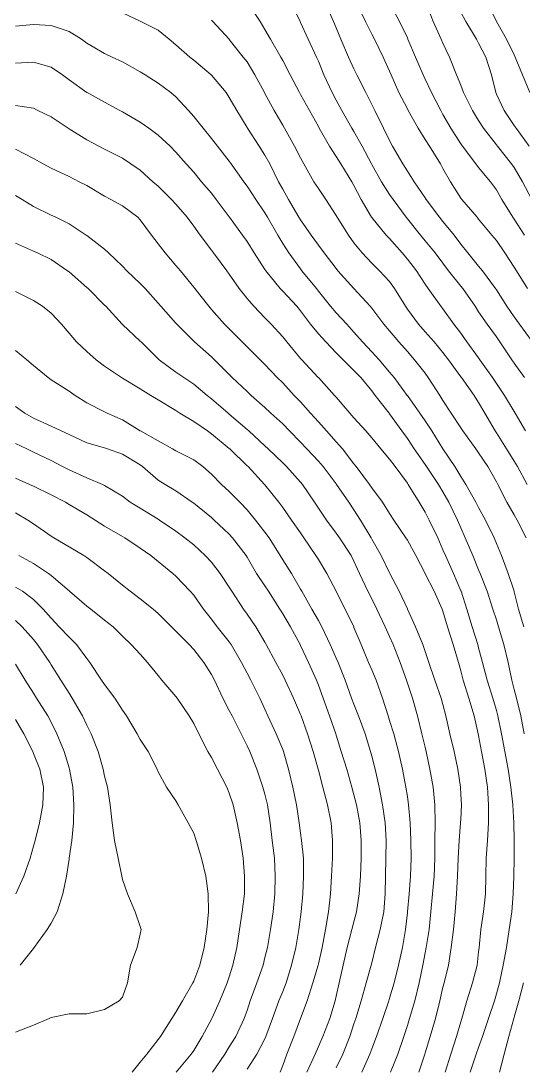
# Model space of a CAD drawing. Header units: centimetres. Extents: x 0 to 642158, y -847 to 649707.
# Drawn here: x 617137.9 to 617152, y 620302.39 to 620331.76 of the extents above; entities that cross this region are included whole.
import ezdxf

# ---------------------------------------------------------------- set-up
doc = ezdxf.new("R2010")
doc.units = ezdxf.units.CM
doc.header["$MEASUREMENT"] = 0
doc.layers.add('WAL_topographie 0.5', color=253, linetype='Continuous', lineweight=20)

msp = doc.modelspace()

# ---------------------------------------------------------------- linework, layer by layer
at = {"layer": 'WAL_topographie 0.5'}
for points in [[(617144.278, 620332.25), (617144.621, 620331.75), (617144.75, 620331.528), (617144.905, 620331.25), (617145.2, 620330.75), (617145.25, 620330.655), (617145.46, 620330.25), (617145.72, 620329.75), (617145.75, 620329.701), (617146.004, 620329.25), (617146.25, 620328.796), (617146.274, 620328.75), (617146.561, 620328.25), (617146.75, 620327.955), (617146.878, 620327.75), (617147.19, 620327.25), (617147.25, 620327.145), (617147.453, 620326.75), (617147.746, 620326.25), (617147.75, 620326.245), (617148.155, 620325.75), (617148.25, 620325.652), (617148.604, 620325.25), (617148.75, 620325.078), (617149.006, 620324.75), (617149.25, 620324.368), (617149.332, 620324.25), (617149.691, 620323.75), (617149.75, 620323.676), (617150.059, 620323.25), (617150.25, 620322.995), (617150.424, 620322.75), (617150.75, 620322.303), (617150.787, 620322.25), (617151.141, 620321.75), (617151.25, 620321.587), (617151.48, 620321.25), (617151.75, 620320.793), (617151.777, 620320.75), (617152.062, 620320.25)], [(617145.494, 620332.25), (617145.735, 620331.75), (617145.75, 620331.721), (617145.962, 620331.25), (617146.199, 620330.75), (617146.25, 620330.634), (617146.406, 620330.25), (617146.638, 620329.75), (617146.75, 620329.541), (617146.913, 620329.25), (617147.193, 620328.75), (617147.25, 620328.659), (617147.478, 620328.25), (617147.741, 620327.75), (617147.75, 620327.734), (617148.024, 620327.25), (617148.25, 620326.89), (617148.349, 620326.75), (617148.714, 620326.25), (617148.75, 620326.206), (617149.115, 620325.75), (617149.25, 620325.592), (617149.531, 620325.25), (617149.75, 620324.961), (617149.908, 620324.75), (617150.25, 620324.317), (617150.304, 620324.25), (617150.65, 620323.75), (617150.75, 620323.6), (617150.993, 620323.25), (617151.25, 620322.889), (617151.347, 620322.75), (617151.684, 620322.25), (617151.75, 620322.155), (617152.037, 620321.75)], [(617146.45, 620332.25), (617146.671, 620331.75), (617146.75, 620331.566), (617146.886, 620331.25), (617147.099, 620330.75), (617147.25, 620330.422), (617147.334, 620330.25), (617147.585, 620329.75), (617147.75, 620329.42), (617147.832, 620329.25), (617148.084, 620328.75), (617148.25, 620328.406), (617148.335, 620328.25), (617148.62, 620327.75), (617148.75, 620327.544), (617148.936, 620327.25), (617149.25, 620326.796), (617149.281, 620326.75), (617149.652, 620326.25), (617149.75, 620326.13), (617150.06, 620325.75), (617150.25, 620325.496), (617150.448, 620325.25), (617150.75, 620324.881), (617150.859, 620324.75), (617151.225, 620324.25), (617151.25, 620324.211), (617151.539, 620323.75), (617151.75, 620323.452), (617151.897, 620323.25), (617152.25, 620322.762)], [(617147.329, 620332.25), (617147.573, 620331.75), (617147.75, 620331.391), (617147.824, 620331.25), (617148.071, 620330.75), (617148.25, 620330.352), (617148.293, 620330.25), (617148.514, 620329.75), (617148.75, 620329.293), (617148.772, 620329.25), (617149.053, 620328.75), (617149.25, 620328.439), (617149.369, 620328.25), (617149.677, 620327.75), (617149.75, 620327.62), (617149.96, 620327.25), (617150.25, 620326.791), (617150.279, 620326.75), (617150.707, 620326.25), (617150.75, 620326.2), (617151.125, 620325.75), (617151.25, 620325.597), (617151.485, 620325.25), (617151.75, 620324.854), (617151.812, 620324.75), (617152.124, 620324.25)], [(617148.254, 620332.25), (617148.527, 620331.75), (617148.75, 620331.288), (617148.767, 620331.25), (617148.978, 620330.75), (617149.192, 620330.25), (617149.25, 620330.127), (617149.429, 620329.75), (617149.685, 620329.25), (617149.75, 620329.137), (617149.974, 620328.75), (617150.25, 620328.316), (617150.294, 620328.25), (617150.676, 620327.75), (617150.75, 620327.651), (617151.081, 620327.25), (617151.25, 620327.021), (617151.405, 620326.75), (617151.711, 620326.25), (617151.75, 620326.194), (617152.04, 620325.75)], [(617149.278, 620332.25), (617149.477, 620331.75), (617149.703, 620331.25), (617149.75, 620331.14), (617149.934, 620330.75), (617150.132, 620330.25), (617150.25, 620329.959), (617150.328, 620329.75), (617150.58, 620329.25), (617150.75, 620328.968), (617150.886, 620328.75), (617151.25, 620328.284), (617151.276, 620328.25), (617151.677, 620327.75), (617151.75, 620327.647), (617151.987, 620327.25), (617152.244, 620326.75)], [(617150.998, 620332.25), (617151.25, 620331.757), (617151.253, 620331.75), (617151.529, 620331.25), (617151.75, 620330.816), (617151.781, 620330.75), (617151.979, 620330.25), (617152.189, 620329.75)], [(617140.75, 620331.994), (617141.25, 620331.759), (617141.267, 620331.75), (617141.75, 620331.504), (617142.06, 620331.25), (617142.25, 620331.094), (617142.639, 620330.75), (617142.75, 620330.66), (617143.239, 620330.25), (617143.25, 620330.238), (617143.658, 620329.75), (617143.75, 620329.615), (617143.962, 620329.25), (617144.25, 620328.773), (617144.263, 620328.75), (617144.593, 620328.25), (617144.75, 620327.998), (617144.887, 620327.75), (617145.133, 620327.25), (617145.25, 620327.043), (617145.416, 620326.75), (617145.706, 620326.25), (617145.75, 620326.176), (617146.045, 620325.75), (617146.25, 620325.468), (617146.415, 620325.25), (617146.75, 620324.808), (617146.796, 620324.75), (617147.247, 620324.25), (617147.25, 620324.247), (617147.705, 620323.75), (617147.75, 620323.696), (617148.093, 620323.25), (617148.25, 620323.064), (617148.514, 620322.75), (617148.75, 620322.483), (617148.952, 620322.25), (617149.25, 620321.869), (617149.336, 620321.75), (617149.658, 620321.25), (617149.75, 620321.103), (617149.981, 620320.75), (617150.25, 620320.337), (617150.307, 620320.25), (617150.673, 620319.75), (617150.75, 620319.636), (617151.007, 620319.25), (617151.25, 620318.824), (617151.287, 620318.75), (617151.546, 620318.25), (617151.75, 620317.897), (617151.835, 620317.75), (617152.088, 620317.25)], [(617150.25, 620332.012), (617150.392, 620331.75), (617150.694, 620331.25), (617150.75, 620331.144), (617150.954, 620330.75), (617151.11, 620330.25), (617151.233, 620329.75), (617151.25, 620329.712), (617151.465, 620329.25), (617151.75, 620328.832), (617151.806, 620328.75), (617152.172, 620328.25)], [(617137.75, 620331.619), (617138.25, 620331.666), (617138.75, 620331.636), (617139.25, 620331.47), (617139.597, 620331.25), (617139.75, 620331.142), (617140.25, 620330.852), (617140.465, 620330.75), (617140.75, 620330.615), (617141.25, 620330.335), (617141.383, 620330.25), (617141.75, 620330.017), (617142.112, 620329.75), (617142.25, 620329.635), (617142.6, 620329.25), (617142.75, 620329.085), (617143.015, 620328.75), (617143.25, 620328.463), (617143.414, 620328.25), (617143.75, 620327.825), (617143.805, 620327.75), (617144.161, 620327.25), (617144.25, 620327.127), (617144.494, 620326.75), (617144.75, 620326.371), (617144.823, 620326.25), (617145.109, 620325.75), (617145.25, 620325.516), (617145.417, 620325.25), (617145.75, 620324.801), (617145.79, 620324.75), (617146.194, 620324.25), (617146.25, 620324.178), (617146.593, 620323.75), (617146.75, 620323.568), (617147.046, 620323.25), (617147.25, 620323.028), (617147.486, 620322.75), (617147.75, 620322.47), (617147.954, 620322.25), (617148.25, 620321.905), (617148.377, 620321.75), (617148.748, 620321.25), (617148.75, 620321.247), (617149.104, 620320.75), (617149.25, 620320.532), (617149.432, 620320.25), (617149.749, 620319.75), (617149.75, 620319.749), (617150.079, 620319.25), (617150.25, 620318.969), (617150.388, 620318.75), (617150.673, 620318.25), (617150.75, 620318.101), (617150.947, 620317.75), (617151.183, 620317.25), (617151.25, 620317.087), (617151.392, 620316.75), (617151.58, 620316.25), (617151.746, 620315.75), (617151.75, 620315.736), (617151.874, 620315.25), (617152.018, 620314.75)], [(617143.25, 620331.79), (617143.283, 620331.75), (617143.746, 620331.25), (617143.75, 620331.246), (617144.143, 620330.75), (617144.25, 620330.612), (617144.471, 620330.25), (617144.739, 620329.75), (617144.75, 620329.729), (617145.006, 620329.25), (617145.25, 620328.84), (617145.303, 620328.75), (617145.583, 620328.25), (617145.75, 620327.923), (617145.842, 620327.75), (617146.128, 620327.25), (617146.25, 620327.059), (617146.459, 620326.75), (617146.75, 620326.299), (617146.777, 620326.25), (617147.095, 620325.75), (617147.25, 620325.533), (617147.481, 620325.25), (617147.75, 620324.966), (617147.97, 620324.75), (617148.25, 620324.443), (617148.388, 620324.25), (617148.694, 620323.75), (617148.75, 620323.671), (617149.058, 620323.25), (617149.25, 620323.032), (617149.499, 620322.75), (617149.75, 620322.449), (617149.903, 620322.25), (617150.25, 620321.771), (617150.266, 620321.75), (617150.623, 620321.25), (617150.75, 620321.053), (617150.925, 620320.75), (617151.215, 620320.25), (617151.25, 620320.2), (617151.533, 620319.75), (617151.75, 620319.401), (617151.843, 620319.25), (617152.115, 620318.75)], [(617137.75, 620330.577), (617138.25, 620330.604), (617138.75, 620330.47), (617139.065, 620330.25), (617139.25, 620330.11), (617139.75, 620329.753), (617139.756, 620329.75), (617140.25, 620329.483), (617140.678, 620329.25), (617140.75, 620329.212), (617141.25, 620328.924), (617141.493, 620328.75), (617141.75, 620328.557), (617142.086, 620328.25), (617142.25, 620328.078), (617142.535, 620327.75), (617142.75, 620327.513), (617142.973, 620327.25), (617143.25, 620326.923), (617143.385, 620326.75), (617143.75, 620326.264), (617143.76, 620326.25), (617144.121, 620325.75), (617144.25, 620325.568), (617144.45, 620325.25), (617144.75, 620324.785), (617144.773, 620324.75), (617145.18, 620324.25), (617145.25, 620324.178), (617145.645, 620323.75), (617145.75, 620323.624), (617146.032, 620323.25), (617146.25, 620322.982), (617146.46, 620322.75), (617146.75, 620322.445), (617146.943, 620322.25), (617147.25, 620321.952), (617147.445, 620321.75), (617147.75, 620321.377), (617147.844, 620321.25), (617148.234, 620320.75), (617148.25, 620320.73), (617148.598, 620320.25), (617148.75, 620320.042), (617148.944, 620319.75), (617149.25, 620319.309), (617149.29, 620319.25), (617149.624, 620318.75), (617149.75, 620318.544), (617149.916, 620318.25), (617150.156, 620317.75), (617150.25, 620317.53), (617150.374, 620317.25), (617150.589, 620316.75), (617150.75, 620316.35), (617150.79, 620316.25), (617150.987, 620315.75), (617151.153, 620315.25), (617151.25, 620314.946), (617151.309, 620314.75), (617151.459, 620314.25), (617151.576, 620313.75), (617151.684, 620313.25), (617151.75, 620312.99), (617151.81, 620312.75), (617151.931, 620312.25), (617152.029, 620311.75)], [(617137.75, 620329.392), (617138.25, 620329.311), (617138.377, 620329.25), (617138.75, 620329.07), (617139.226, 620328.75), (617139.25, 620328.735), (617139.75, 620328.423), (617140.09, 620328.25), (617140.25, 620328.167), (617140.75, 620327.909), (617140.989, 620327.75), (617141.25, 620327.573), (617141.601, 620327.25), (617141.75, 620327.12), (617142.131, 620326.75), (617142.25, 620326.618), (617142.57, 620326.25), (617142.75, 620326.002), (617142.93, 620325.75), (617143.25, 620325.324), (617143.305, 620325.25), (617143.679, 620324.75), (617143.75, 620324.651), (617144.029, 620324.25), (617144.25, 620323.97), (617144.438, 620323.75), (617144.75, 620323.428), (617144.924, 620323.25), (617145.25, 620322.891), (617145.362, 620322.75), (617145.75, 620322.289), (617145.784, 620322.25), (617146.247, 620321.75), (617146.25, 620321.747), (617146.705, 620321.25), (617146.75, 620321.197), (617147.134, 620320.75), (617147.25, 620320.62), (617147.579, 620320.25), (617147.75, 620320.056), (617148.002, 620319.75), (617148.25, 620319.463), (617148.409, 620319.25), (617148.75, 620318.783), (617148.772, 620318.75), (617149.078, 620318.25), (617149.25, 620317.967), (617149.365, 620317.75), (617149.601, 620317.25), (617149.75, 620316.909), (617149.819, 620316.75), (617150.042, 620316.25), (617150.25, 620315.765), (617150.256, 620315.75), (617150.423, 620315.25), (617150.571, 620314.75), (617150.727, 620314.25), (617150.75, 620314.165), (617150.862, 620313.75), (617150.992, 620313.25), (617151.149, 620312.75), (617151.25, 620312.399), (617151.292, 620312.25), (617151.394, 620311.75), (617151.49, 620311.25), (617151.583, 620310.75), (617151.654, 620310.25), (617151.707, 620309.75), (617151.736, 620309.25), (617151.746, 620308.75), (617151.747, 620308.25), (617151.738, 620307.75), (617151.724, 620307.25), (617151.686, 620306.75), (617151.611, 620306.25), (617151.529, 620305.75), (617151.444, 620305.25), (617151.332, 620304.75), (617151.25, 620304.444), (617151.193, 620304.25), (617151.03, 620303.75), (617150.859, 620303.25), (617150.75, 620302.937), (617150.685, 620302.75), (617150.512, 620302.25)], [(617137.75, 620328.166), (617138.25, 620327.899), (617138.525, 620327.75), (617138.75, 620327.626), (617139.25, 620327.396), (617139.539, 620327.25), (617139.75, 620327.144), (617140.25, 620326.845), (617140.427, 620326.75), (617140.75, 620326.569), (617141.179, 620326.25), (617141.25, 620326.175), (617141.567, 620325.75), (617141.75, 620325.509), (617141.945, 620325.25), (617142.25, 620324.9), (617142.376, 620324.75), (617142.75, 620324.286), (617142.778, 620324.25), (617143.173, 620323.75), (617143.25, 620323.665), (617143.617, 620323.25), (617143.75, 620323.115), (617144.115, 620322.75), (617144.25, 620322.614), (617144.612, 620322.25), (617144.75, 620322.117), (617145.097, 620321.75), (617145.25, 620321.598), (617145.574, 620321.25), (617145.75, 620321.067), (617146.031, 620320.75), (617146.25, 620320.507), (617146.477, 620320.25), (617146.75, 620319.949), (617146.925, 620319.75), (617147.25, 620319.327), (617147.314, 620319.25), (617147.686, 620318.75), (617147.75, 620318.656), (617148.056, 620318.25), (617148.25, 620317.936), (617148.369, 620317.75), (617148.706, 620317.25), (617148.75, 620317.18), (617148.991, 620316.75), (617149.246, 620316.25), (617149.25, 620316.243), (617149.499, 620315.75), (617149.73, 620315.25), (617149.75, 620315.194), (617149.872, 620314.75), (617150.033, 620314.25), (617150.181, 620313.75), (617150.25, 620313.518), (617150.319, 620313.25), (617150.477, 620312.75), (617150.621, 620312.25), (617150.738, 620311.75), (617150.75, 620311.696), (617150.834, 620311.25), (617150.927, 620310.75), (617150.995, 620310.25), (617151.029, 620309.75), (617151.028, 620309.25), (617150.998, 620308.75), (617150.962, 620308.25), (617150.95, 620307.75), (617150.94, 620307.25), (617150.887, 620306.75), (617150.814, 620306.25), (617150.765, 620305.75), (617150.75, 620305.623), (617150.706, 620305.25), (617150.58, 620304.75), (617150.421, 620304.25), (617150.278, 620303.75), (617150.25, 620303.66), (617150.132, 620303.25), (617149.968, 620302.75), (617149.808, 620302.25)], [(617137.75, 620326.865), (617137.933, 620326.75), (617138.25, 620326.551), (617138.75, 620326.311), (617138.883, 620326.25), (617139.25, 620326.067), (617139.735, 620325.75), (617139.75, 620325.739), (617140.25, 620325.357), (617140.362, 620325.25), (617140.75, 620324.88), (617140.876, 620324.75), (617141.25, 620324.388), (617141.384, 620324.25), (617141.75, 620323.842), (617141.827, 620323.75), (617142.25, 620323.281), (617142.278, 620323.25), (617142.75, 620322.775), (617142.775, 620322.75), (617143.25, 620322.335), (617143.335, 620322.25), (617143.75, 620321.833), (617143.832, 620321.75), (617144.25, 620321.356), (617144.366, 620321.25), (617144.75, 620320.907), (617144.917, 620320.75), (617145.25, 620320.446), (617145.443, 620320.25), (617145.75, 620319.937), (617145.925, 620319.75), (617146.25, 620319.406), (617146.384, 620319.25), (617146.75, 620318.769), (617146.763, 620318.75), (617147.104, 620318.25), (617147.25, 620318.035), (617147.431, 620317.75), (617147.729, 620317.25), (617147.75, 620317.214), (617148.015, 620316.75), (617148.25, 620316.269), (617148.26, 620316.25), (617148.516, 620315.75), (617148.75, 620315.255), (617148.753, 620315.25), (617148.981, 620314.75), (617149.184, 620314.25), (617149.25, 620314.055), (617149.355, 620313.75), (617149.524, 620313.25), (617149.702, 620312.75), (617149.75, 620312.568), (617149.834, 620312.25), (617149.945, 620311.75), (617150.063, 620311.25), (617150.167, 620310.75), (617150.239, 620310.25), (617150.25, 620310.046), (617150.265, 620309.75), (617150.25, 620309.35), (617150.246, 620309.25), (617150.205, 620308.75), (617150.172, 620308.25), (617150.154, 620307.75), (617150.129, 620307.25), (617150.095, 620306.75), (617150.047, 620306.25), (617149.981, 620305.75), (617149.9, 620305.25), (617149.782, 620304.75), (617149.75, 620304.63), (617149.662, 620304.25), (617149.542, 620303.75), (617149.394, 620303.25), (617149.25, 620302.784), (617149.24, 620302.75), (617149.073, 620302.25)], [(617137.75, 620325.525), (617138.25, 620325.303), (617138.365, 620325.25), (617138.75, 620325.064), (617139.21, 620324.75), (617139.25, 620324.721), (617139.75, 620324.283), (617139.785, 620324.25), (617140.25, 620323.787), (617140.286, 620323.75), (617140.738, 620323.25), (617140.75, 620323.238), (617141.25, 620322.774), (617141.274, 620322.75), (617141.75, 620322.279), (617141.781, 620322.25), (617142.25, 620321.902), (617142.472, 620321.75), (617142.75, 620321.561), (617143.125, 620321.25), (617143.25, 620321.153), (617143.718, 620320.75), (617143.75, 620320.725), (617144.25, 620320.291), (617144.295, 620320.25), (617144.75, 620319.832), (617144.839, 620319.75), (617145.25, 620319.357), (617145.357, 620319.25), (617145.75, 620318.814), (617145.804, 620318.75), (617146.141, 620318.25), (617146.25, 620318.083), (617146.479, 620317.75), (617146.75, 620317.38), (617146.84, 620317.25), (617147.168, 620316.75), (617147.25, 620316.592), (617147.409, 620316.25), (617147.638, 620315.75), (617147.75, 620315.534), (617147.893, 620315.25), (617148.128, 620314.75), (617148.25, 620314.478), (617148.348, 620314.25), (617148.546, 620313.75), (617148.723, 620313.25), (617148.75, 620313.168), (617148.89, 620312.75), (617149.036, 620312.25), (617149.159, 620311.75), (617149.25, 620311.37), (617149.278, 620311.25), (617149.385, 620310.75), (617149.47, 620310.25), (617149.517, 620309.75), (617149.526, 620309.25), (617149.523, 620308.75), (617149.519, 620308.25), (617149.499, 620307.75), (617149.456, 620307.25), (617149.411, 620306.75), (617149.36, 620306.25), (617149.28, 620305.75), (617149.25, 620305.601), (617149.18, 620305.25), (617149.079, 620304.75), (617148.963, 620304.25), (617148.813, 620303.75), (617148.75, 620303.556), (617148.649, 620303.25), (617148.482, 620302.75), (617148.278, 620302.25)], [(617137.75, 620324.168), (617138.25, 620323.914), (617138.503, 620323.75), (617138.75, 620323.556), (617139.039, 620323.25), (617139.25, 620322.999), (617139.457, 620322.75), (617139.75, 620322.478), (617140.008, 620322.25), (617140.25, 620322.069), (617140.727, 620321.75), (617140.75, 620321.736), (617141.25, 620321.438), (617141.55, 620321.25), (617141.75, 620321.125), (617142.25, 620320.821), (617142.357, 620320.75), (617142.75, 620320.512), (617143.138, 620320.25), (617143.25, 620320.172), (617143.75, 620319.762), (617143.763, 620319.75), (617144.25, 620319.275), (617144.276, 620319.25), (617144.74, 620318.75), (617144.75, 620318.738), (617145.136, 620318.25), (617145.25, 620318.102), (617145.496, 620317.75), (617145.75, 620317.39), (617145.847, 620317.25), (617146.182, 620316.75), (617146.25, 620316.643), (617146.488, 620316.25), (617146.746, 620315.75), (617146.75, 620315.743), (617147.001, 620315.25), (617147.242, 620314.75), (617147.25, 620314.731), (617147.451, 620314.25), (617147.663, 620313.75), (617147.75, 620313.543), (617147.872, 620313.25), (617148.047, 620312.75), (617148.207, 620312.25), (617148.25, 620312.12), (617148.368, 620311.75), (617148.501, 620311.25), (617148.613, 620310.75), (617148.711, 620310.25), (617148.75, 620309.987), (617148.785, 620309.75), (617148.825, 620309.25), (617148.844, 620308.75), (617148.856, 620308.25), (617148.839, 620307.75), (617148.797, 620307.25), (617148.753, 620306.75), (617148.75, 620306.721), (617148.696, 620306.25), (617148.61, 620305.75), (617148.504, 620305.25), (617148.379, 620304.75), (617148.25, 620304.319), (617148.227, 620304.25), (617148.059, 620303.75), (617147.885, 620303.25), (617147.75, 620302.897), (617147.696, 620302.75), (617147.468, 620302.25)], [(617137.75, 620322.512), (617138.061, 620322.25), (617138.25, 620322.092), (617138.662, 620321.75), (617138.75, 620321.687), (617139.25, 620321.366), (617139.419, 620321.25), (617139.75, 620321.041), (617140.25, 620320.784), (617140.318, 620320.75), (617140.75, 620320.561), (617141.25, 620320.256), (617141.26, 620320.25), (617141.75, 620319.969), (617142.154, 620319.75), (617142.25, 620319.697), (617142.75, 620319.443), (617143.004, 620319.25), (617143.25, 620319.036), (617143.532, 620318.75), (617143.75, 620318.547), (617144.043, 620318.25), (617144.25, 620318.033), (617144.485, 620317.75), (617144.75, 620317.408), (617144.867, 620317.25), (617145.177, 620316.75), (617145.25, 620316.631), (617145.495, 620316.25), (617145.75, 620315.809), (617145.784, 620315.75), (617146.065, 620315.25), (617146.25, 620314.928), (617146.347, 620314.75), (617146.584, 620314.25), (617146.75, 620313.872), (617146.802, 620313.75), (617147.001, 620313.25), (617147.184, 620312.75), (617147.25, 620312.577), (617147.378, 620312.25), (617147.562, 620311.75), (617147.715, 620311.25), (617147.75, 620311.122), (617147.843, 620310.75), (617147.956, 620310.25), (617148.054, 620309.75), (617148.124, 620309.25), (617148.15, 620308.75), (617148.149, 620308.25), (617148.135, 620307.75), (617148.123, 620307.25), (617148.091, 620306.75), (617147.989, 620306.25), (617147.852, 620305.75), (617147.75, 620305.318), (617147.733, 620305.25), (617147.596, 620304.75), (617147.45, 620304.25), (617147.3, 620303.75), (617147.25, 620303.602), (617147.134, 620303.25), (617146.933, 620302.75), (617146.75, 620302.371)], [(617137.75, 620320.936), (617138.006, 620320.75), (617138.25, 620320.614), (617138.75, 620320.389), (617139.027, 620320.25), (617139.25, 620320.147), (617139.75, 620319.92), (617140.25, 620319.778), (617140.331, 620319.75), (617140.75, 620319.602), (617141.25, 620319.296), (617141.313, 620319.25), (617141.75, 620318.87), (617141.949, 620318.75), (617142.25, 620318.57), (617142.709, 620318.25), (617142.75, 620318.221), (617143.25, 620317.818), (617143.327, 620317.75), (617143.75, 620317.354), (617143.844, 620317.25), (617144.223, 620316.75), (617144.25, 620316.706), (617144.516, 620316.25), (617144.75, 620315.899), (617144.846, 620315.75), (617145.167, 620315.25), (617145.25, 620315.119), (617145.467, 620314.75), (617145.739, 620314.25), (617145.75, 620314.227), (617145.975, 620313.75), (617146.195, 620313.25), (617146.25, 620313.11), (617146.381, 620312.75), (617146.564, 620312.25), (617146.738, 620311.75), (617146.75, 620311.712), (617146.895, 620311.25), (617147.046, 620310.75), (617147.193, 620310.25), (617147.25, 620310.034), (617147.319, 620309.75), (617147.411, 620309.25), (617147.451, 620308.75), (617147.45, 620308.25), (617147.431, 620307.75), (617147.399, 620307.25), (617147.326, 620306.75), (617147.25, 620306.47), (617147.194, 620306.25), (617147.062, 620305.75), (617146.946, 620305.25), (617146.834, 620304.75), (617146.75, 620304.382), (617146.718, 620304.25), (617146.568, 620303.75), (617146.375, 620303.25), (617146.25, 620302.963), (617146.158, 620302.75), (617145.923, 620302.25)], [(617137.75, 620319.901), (617138.066, 620319.75), (617138.25, 620319.655), (617138.75, 620319.42), (617139.069, 620319.25), (617139.25, 620319.158), (617139.75, 620318.935), (617140.193, 620318.75), (617140.25, 620318.721), (617140.75, 620318.418), (617140.97, 620318.25), (617141.25, 620318.08), (617141.75, 620317.774), (617141.788, 620317.75), (617142.25, 620317.439), (617142.505, 620317.25), (617142.75, 620317.05), (617143.074, 620316.75), (617143.25, 620316.562), (617143.492, 620316.25), (617143.75, 620315.862), (617143.819, 620315.75), (617144.149, 620315.25), (617144.25, 620315.105), (617144.491, 620314.75), (617144.75, 620314.32), (617144.788, 620314.25), (617145.057, 620313.75), (617145.25, 620313.39), (617145.32, 620313.25), (617145.55, 620312.75), (617145.75, 620312.289), (617145.765, 620312.25), (617145.947, 620311.75), (617146.103, 620311.25), (617146.243, 620310.75), (617146.25, 620310.722), (617146.378, 620310.25), (617146.511, 620309.75), (617146.608, 620309.25), (617146.648, 620308.75), (617146.648, 620308.25), (617146.623, 620307.75), (617146.588, 620307.25), (617146.531, 620306.75), (617146.45, 620306.25), (617146.359, 620305.75), (617146.25, 620305.283), (617146.242, 620305.25), (617146.095, 620304.75), (617145.936, 620304.25), (617145.75, 620303.753), (617145.749, 620303.75), (617145.56, 620303.25), (617145.368, 620302.75), (617145.25, 620302.433), (617145.174, 620302.25)], [(617137.75, 620318.923), (617138.137, 620318.75), (617138.25, 620318.703), (617138.75, 620318.459), (617139.149, 620318.25), (617139.25, 620318.188), (617139.75, 620317.894), (617139.979, 620317.75), (617140.25, 620317.576), (617140.75, 620317.285), (617140.813, 620317.25), (617141.25, 620316.957), (617141.543, 620316.75), (617141.75, 620316.588), (617142.161, 620316.25), (617142.25, 620316.175), (617142.654, 620315.75), (617142.75, 620315.635), (617143.024, 620315.25), (617143.25, 620314.969), (617143.413, 620314.75), (617143.75, 620314.328), (617143.805, 620314.25), (617144.096, 620313.75), (617144.25, 620313.447), (617144.351, 620313.25), (617144.605, 620312.75), (617144.75, 620312.442), (617144.836, 620312.25), (617145.062, 620311.75), (617145.25, 620311.306), (617145.271, 620311.25), (617145.415, 620310.75), (617145.531, 620310.25), (617145.636, 620309.75), (617145.714, 620309.25), (617145.75, 620308.96), (617145.777, 620308.75), (617145.829, 620308.25), (617145.834, 620307.75), (617145.81, 620307.25), (617145.768, 620306.75), (617145.75, 620306.604), (617145.706, 620306.25), (617145.621, 620305.75), (617145.5, 620305.25), (617145.342, 620304.75), (617145.25, 620304.513), (617145.141, 620304.25), (617144.963, 620303.75), (617144.779, 620303.25), (617144.75, 620303.185), (617144.522, 620302.75), (617144.25, 620302.326)], [(617137.75, 620317.95), (617138.09, 620317.75), (617138.25, 620317.64), (617138.75, 620317.294), (617138.825, 620317.25), (617139.25, 620316.999), (617139.665, 620316.75), (617139.75, 620316.695), (617140.25, 620316.326), (617140.344, 620316.25), (617140.75, 620315.918), (617140.968, 620315.75), (617141.25, 620315.534), (617141.61, 620315.25), (617141.75, 620315.125), (617142.124, 620314.75), (617142.25, 620314.627), (617142.622, 620314.25), (617142.75, 620314.115), (617143.039, 620313.75), (617143.25, 620313.408), (617143.331, 620313.25), (617143.568, 620312.75), (617143.75, 620312.405), (617143.83, 620312.25), (617144.087, 620311.75), (617144.25, 620311.409), (617144.323, 620311.25), (617144.523, 620310.75), (617144.695, 620310.25), (617144.75, 620310.047), (617144.822, 620309.75), (617144.897, 620309.25), (617144.958, 620308.75), (617145.016, 620308.25), (617145.042, 620307.75), (617145.032, 620307.25), (617144.985, 620306.75), (617144.909, 620306.25), (617144.819, 620305.75), (617144.75, 620305.463), (617144.697, 620305.25), (617144.521, 620304.75), (617144.338, 620304.25), (617144.25, 620303.978), (617144.169, 620303.75), (617143.937, 620303.25), (617143.75, 620302.954), (617143.623, 620302.75), (617143.282, 620302.25)], [(617137.837, 620316.75), (617138.25, 620316.529), (617138.675, 620316.25), (617138.75, 620316.194), (617139.25, 620315.759), (617139.262, 620315.75), (617139.75, 620315.331), (617139.861, 620315.25), (617140.25, 620314.937), (617140.485, 620314.75), (617140.75, 620314.488), (617140.998, 620314.25), (617141.25, 620313.981), (617141.455, 620313.75), (617141.75, 620313.383), (617141.86, 620313.25), (617142.25, 620312.796), (617142.285, 620312.75), (617142.624, 620312.25), (617142.75, 620312.034), (617142.892, 620311.75), (617143.151, 620311.25), (617143.25, 620311.078), (617143.419, 620310.75), (617143.683, 620310.25), (617143.75, 620310.082), (617143.861, 620309.75), (617143.974, 620309.25), (617144.067, 620308.75), (617144.14, 620308.25), (617144.181, 620307.75), (617144.172, 620307.25), (617144.114, 620306.75), (617144.037, 620306.25), (617143.957, 620305.75), (617143.851, 620305.25), (617143.75, 620304.926), (617143.691, 620304.75), (617143.483, 620304.25), (617143.256, 620303.75), (617143.25, 620303.738), (617142.986, 620303.25), (617142.75, 620302.854), (617142.679, 620302.75), (617142.254, 620302.25)], [(617137.75, 620315.865), (617137.943, 620315.75), (617138.25, 620315.52), (617138.525, 620315.25), (617138.75, 620314.992), (617138.976, 620314.75), (617139.25, 620314.461), (617139.458, 620314.25), (617139.75, 620313.859), (617139.832, 620313.75), (617140.166, 620313.25), (617140.25, 620313.127), (617140.533, 620312.75), (617140.75, 620312.415), (617140.867, 620312.25), (617141.166, 620311.75), (617141.25, 620311.587), (617141.475, 620311.25), (617141.721, 620310.75), (617141.75, 620310.682), (617141.987, 620310.25), (617142.25, 620309.865), (617142.318, 620309.75), (617142.594, 620309.25), (617142.75, 620308.952), (617142.822, 620308.75), (617142.972, 620308.25), (617143.088, 620307.75), (617143.16, 620307.25), (617143.162, 620306.75), (617143.117, 620306.25), (617143.046, 620305.75), (617142.924, 620305.25), (617142.75, 620304.797), (617142.728, 620304.75), (617142.439, 620304.25), (617142.25, 620303.933), (617142.136, 620303.75), (617141.815, 620303.25), (617141.75, 620303.165), (617141.43, 620302.75), (617141.25, 620302.523), (617141.026, 620302.25)], [(617137.75, 620314.931), (617137.934, 620314.75), (617138.25, 620314.39), (617138.366, 620314.25), (617138.713, 620313.75), (617138.75, 620313.687), (617139.022, 620313.25), (617139.25, 620312.889), (617139.341, 620312.75), (617139.63, 620312.25), (617139.75, 620311.989), (617139.874, 620311.75), (617140.072, 620311.25), (617140.211, 620310.75), (617140.25, 620310.557), (617140.327, 620310.25), (617140.402, 620309.75), (617140.458, 620309.25), (617140.526, 620308.75), (617140.627, 620308.25), (617140.734, 620307.75), (617140.75, 620307.656), (617140.887, 620307.25), (617141.11, 620306.75), (617141.25, 620306.337), (617141.274, 620306.25), (617141.25, 620306.116), (617141.161, 620305.75), (617140.974, 620305.25), (617140.892, 620304.75), (617140.75, 620304.347), (617140.662, 620304.25), (617140.25, 620304.009), (617139.75, 620303.887), (617139.25, 620303.884), (617138.75, 620303.777), (617138.695, 620303.75), (617138.25, 620303.568), (617137.75, 620303.371)], [(617137.75, 620313.706), (617138.021, 620313.25), (617138.25, 620312.885), (617138.335, 620312.75), (617138.657, 620312.25), (617138.75, 620312.075), (617138.908, 620311.75), (617139.11, 620311.25), (617139.25, 620310.788), (617139.262, 620310.75), (617139.354, 620310.25), (617139.383, 620309.75), (617139.374, 620309.25), (617139.327, 620308.75), (617139.253, 620308.25), (617139.25, 620308.231), (617139.175, 620307.75), (617139.073, 620307.25), (617138.92, 620306.75), (617138.75, 620306.433), (617138.64, 620306.25), (617138.273, 620305.75), (617138.25, 620305.72), (617137.882, 620305.25)], [(617137.75, 620312.146), (617137.981, 620311.75), (617138.229, 620311.25), (617138.25, 620311.198), (617138.428, 620310.75), (617138.536, 620310.25), (617138.515, 620309.75), (617138.421, 620309.25), (617138.297, 620308.75), (617138.25, 620308.588), (617138.155, 620308.25), (617137.984, 620307.75), (617137.756, 620307.25)], [(617152.008, 620304.75), (617151.876, 620304.25), (617151.75, 620303.791), (617151.739, 620303.75), (617151.601, 620303.25), (617151.466, 620302.75), (617151.337, 620302.25)]]:
    msp.add_lwpolyline(points, dxfattribs=at)

doc.saveas('drawing.dxf')
